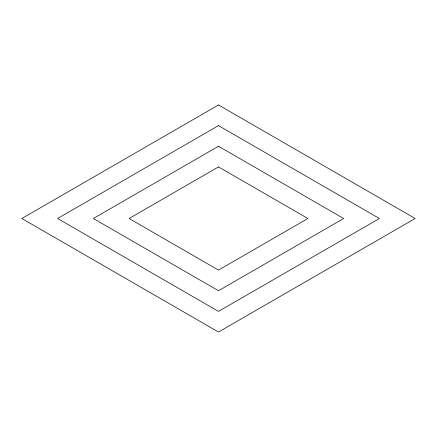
<?xml version="1.0" encoding="UTF-8"?>
<svg xmlns="http://www.w3.org/2000/svg" width="437" height="437" viewBox="0 0 437 437"><rect width="100%" height="100%" fill="white"/><g stroke="black" fill="none" stroke-linecap="round" stroke-linejoin="round"><path stroke-width="0.66" d="M218.5 104.967L21.85 218.5L218.5 332.033L415.15 218.5L218.5 104.967M218.5 125.61L57.602 218.5L218.5 311.39L379.398 218.5L218.5 125.61M218.5 146.253L93.36 218.5L218.5 290.747L343.64 218.5L218.5 146.253M218.5 166.896L129.112 218.5L218.5 270.104L307.888 218.5L218.5 166.896"/></g></svg>
